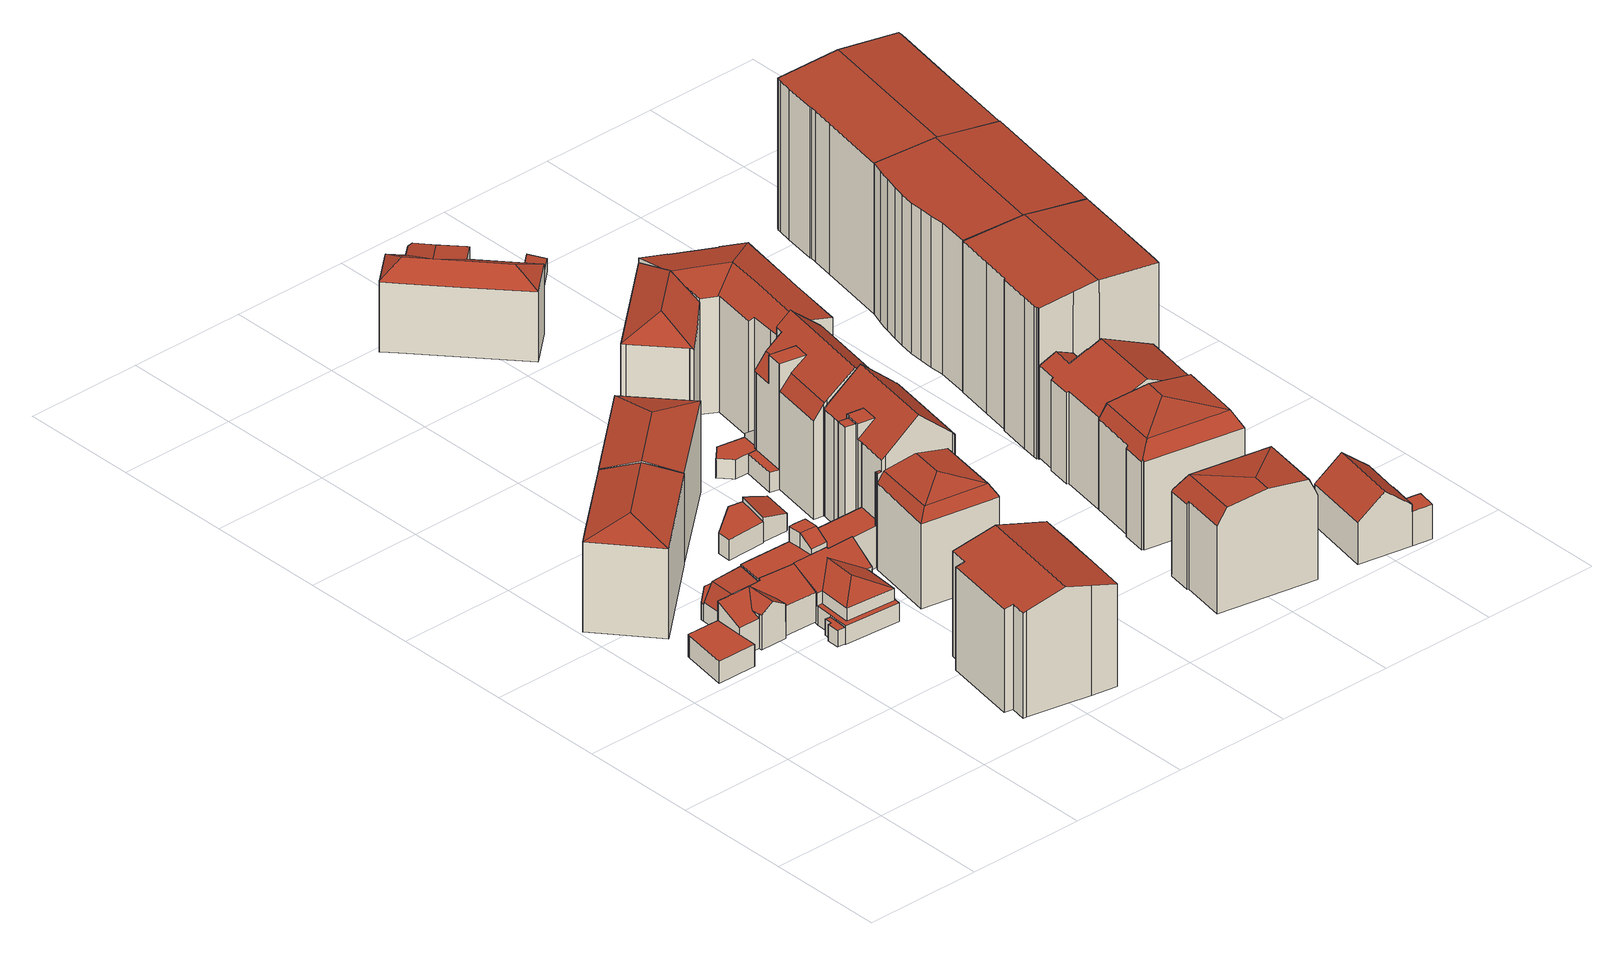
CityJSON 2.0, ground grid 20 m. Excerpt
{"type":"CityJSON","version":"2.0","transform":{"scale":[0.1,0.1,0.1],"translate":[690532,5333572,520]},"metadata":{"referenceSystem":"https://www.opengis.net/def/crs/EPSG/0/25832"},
"CityObjects":{
"building1":{"type":"Building","attributes":{"Gemeindeschluessel":"09162000","HoeheDach":"525.095","HoeheGrund":"521.320","Methode":"1000","NiedrigsteTraufeDesGebaeudes":"525.095","Geometrietyp2DReferenz":"3000","function":"31001_9998","roofType":"1000","measuredHeight":3.77},"geometry":[{"type":"MultiSurface","lod":"2","boundaries":[[[0,1,2,3,4,5,6,7]],[[8,9,10,11,12,13,14,15]],[[1,10,9,2]],[[3,2,9,8,15,4]],[[6,13,12,7]],[[4,15,14,5]],[[1,0,7,12,11,10]],[[5,14,13,6]]],"semantics":{"surfaces":[{"type":"GroundSurface"},{"type":"RoofSurface"},{"type":"WallSurface"}],"values":[0,1,2,2,2,2,2,2]}}]},
"building2":{"type":"Building","attributes":{"Gemeindeschluessel":"09162000","HoeheDach":"538.437","HoeheGrund":"521.340","Methode":"1000","NiedrigsteTraufeDesGebaeudes":"536.805","Geometrietyp2DReferenz":"3000","function":"31001_1000","roofType":"3200","measuredHeight":17.1,"storeysAboveGround":4},"geometry":[{"type":"MultiSurface","lod":"2","boundaries":[[[16,17,18,19,20,21,22,23]],[[24,25,23,22,26,27]],[[28,29,30,27,26,22,21,20,19]],[[29,28,19,18,31,32]],[[31,18,17,16,33,32]],[[30,29,32,34,24,27]],[[32,33,34]],[[34,33,16,23,25,24]]],"semantics":{"surfaces":[{"type":"WallSurface"},{"type":"GroundSurface"},{"type":"RoofSurface"}],"values":[0,0,1,0,2,0,2,2]}}]},
"building3":{"type":"Building","attributes":{"Gemeindeschluessel":"09162000","HoeheDach":"528.678","HoeheGrund":"521.176","Methode":"2000","NiedrigsteTraufeDesGebaeudes":"526.326","Geometrietyp2DReferenz":"3000","function":"31001_9998","roofType":"3100","measuredHeight":7.5},"geometry":[{"type":"MultiSurface","lod":"2","boundaries":[[[35,36,37]],[[38,39,40,41,42,43]],[[44,45,46,47]],[[48,49,40,39,35,37,50,51]],[[52,53,54,55]],[[56,57,52,55,58,44,47,42,41,59,60,61,62]],[[56,62,50,37,36,63]],[[64,63,36,35,39,65]],[[61,51,50,62]],[[38,43,46,45,66,67,68]],[[56,63,64,57]],[[41,40,49,59]],[[54,53,65,39,38,68,69]],[[67,69,68]],[[47,46,43,42]],[[52,57,64,65,53]],[[48,60,59,49]],[[60,48,51,61]],[[58,55,54,69,67,66]],[[58,66,45,44]]],"semantics":{"surfaces":[{"type":"WallSurface"},{"type":"RoofSurface"},{"type":"GroundSurface"}],"values":[0,0,0,1,0,2,0,1,0,1,0,0,1,0,0,0,0,0,0,0]}}]},
"building4":{"type":"Building","attributes":{"Gemeindeschluessel":"09162000","HoeheDach":"528.091","HoeheGrund":"521.352","Methode":"2000","NiedrigsteTraufeDesGebaeudes":"524.280","Geometrietyp2DReferenz":"3000","function":"31001_1000","roofType":"1000","measuredHeight":6.74},"geometry":[{"type":"MultiSurface","lod":"2","boundaries":[[[70,71,72,73]],[[74,75,76,77]],[[78,79,80,81]],[[82,83,84,85]],[[74,77,82,85,86,70,73,87,78,81]],[[72,71,88,84,83,89]],[[75,90,91,92,76]],[[86,88,71,70]],[[82,77,76,92,89,83]],[[87,93,79,78]],[[80,79,93,94,91,90]],[[73,72,94,93,87]],[[74,81,80,90,75]],[[85,84,88,86]],[[72,89,92,91,94]]],"semantics":{"surfaces":[{"type":"WallSurface"},{"type":"GroundSurface"},{"type":"RoofSurface"}],"values":[0,0,0,0,1,2,2,0,0,0,2,0,0,0,0]}}]},
"building5":{"type":"Building","attributes":{"Gemeindeschluessel":"09162000","HoeheDach":"523.946","HoeheGrund":"521.060","Methode":"1000","NiedrigsteTraufeDesGebaeudes":"523.946","Geometrietyp2DReferenz":"3000","function":"31001_2000","roofType":"1000","measuredHeight":2.89},"geometry":[{"type":"MultiSurface","lod":"2","boundaries":[[[95,96,97,98]],[[99,100,101,102]],[[103,104,105,106]],[[102,101,104,103]],[[107,108,109,110,96,95]],[[106,108,107,95,98,99,102,103]],[[106,105,109,108]],[[110,109,105,104,101,100,97,96]],[[100,99,98,97]]],"semantics":{"surfaces":[{"type":"WallSurface"},{"type":"GroundSurface"},{"type":"RoofSurface"}],"values":[0,0,0,0,0,1,0,2,0]}}]},
"building6":{"type":"Building","attributes":{"Gemeindeschluessel":"09162000","HoeheDach":"541.299","HoeheGrund":"521.230","Methode":"1000","NiedrigsteTraufeDesGebaeudes":"538.885","Geometrietyp2DReferenz":"3000","function":"31001_1000","roofType":"3100","measuredHeight":20.07,"storeysAboveGround":5},"geometry":[{"type":"MultiSurface","lod":"2","boundaries":[[[111,112,113,114]],[[115,116,117,118]],[[119,120,121,122,123,124]],[[125,126,112,111]],[[127,128,129,130]],[[131,132,133,134]],[[135,130,129,136,137,138]],[[121,120,139,140]],[[138,137,116,115]],[[140,139,126,125]],[[141,142,132,131]],[[129,128,113,112,126,139,120,119,136]],[[117,116,137,136,119,124,133,132,142]],[[140,125,111,114,127,130,135,138,115,118,141,131,134,123,122,121]],[[114,113,128,127]],[[118,117,142,141]],[[134,133,124,123]]],"semantics":{"surfaces":[{"type":"WallSurface"},{"type":"RoofSurface"},{"type":"GroundSurface"}],"values":[0,0,0,0,0,0,0,0,0,0,0,1,1,2,0,0,0]}}]},
"building7":{"type":"Building","attributes":{"Gemeindeschluessel":"09162000","HoeheDach":"528.728","HoeheGrund":"521.047","Methode":"2000","NiedrigsteTraufeDesGebaeudes":"524.240","Geometrietyp2DReferenz":"3000","function":"31001_9998","roofType":"3100","measuredHeight":7.68},"geometry":[{"type":"MultiSurface","lod":"2","boundaries":[[[143,144,145,146]],[[147,148,144,143]],[[149,150,151]],[[152,151,153,154]],[[155,156,157,158]],[[159,160,157,156,161,162,163,153,164,165]],[[166,167,168,169]],[[154,153,163,170]],[[171,159,165,172]],[[173,149,151,152]],[[172,165,149,173]],[[174,146,145,170,163,162]],[[150,149,165,164]],[[167,166,175,160,159,171]],[[176,177,148,147]],[[174,162,161,178]],[[150,164,153,151]],[[169,168,179,180]],[[161,156,155,178]],[[171,172,173,152,154,170,145,144,148,177,179,168,167]],[[180,179,177,176]],[[166,169,180,176,147,143,146,174,178,155,158,175]],[[157,160,175,158]]],"semantics":{"surfaces":[{"type":"WallSurface"},{"type":"RoofSurface"},{"type":"GroundSurface"}],"values":[0,0,1,0,0,1,0,0,0,0,0,0,1,0,0,0,1,0,0,1,0,2,0]}}]},
"building8":{"type":"Building","attributes":{"Gemeindeschluessel":"09162000","HoeheDach":"538.617","HoeheGrund":"521.260","Methode":"1000","NiedrigsteTraufeDesGebaeudes":"536.884","Geometrietyp2DReferenz":"3000","function":"31001_9998","roofType":"3200","measuredHeight":17.36,"storeysAboveGround":4},"geometry":[{"type":"MultiSurface","lod":"2","boundaries":[[[181,182,183,184,185,22]],[[19,186,187,22,185,184,188,189]],[[189,190,191,19]],[[192,183,193]],[[192,190,189,188,184,183]],[[191,190,192,193,194]],[[195,194,193,183,182,181]],[[187,186,19,191,194,195,181,22]]],"semantics":{"surfaces":[{"type":"WallSurface"},{"type":"GroundSurface"},{"type":"RoofSurface"}],"values":[0,1,0,2,0,2,2,0]}}]},
"building9":{"type":"Building","attributes":{"Gemeindeschluessel":"09162000","HoeheDach":"524.770","HoeheGrund":"521.200","Methode":"1000","NiedrigsteTraufeDesGebaeudes":"524.770","Geometrietyp2DReferenz":"3000","function":"31001_2000","roofType":"1000","measuredHeight":3.57},"geometry":[{"type":"MultiSurface","lod":"2","boundaries":[[[196,197,198,199]],[[200,201,197,196]],[[202,200,196,199,203]],[[202,204,201,200]],[[205,198,197,201,204]],[[199,198,205,203]],[[203,205,204,202]]],"semantics":{"surfaces":[{"type":"WallSurface"},{"type":"GroundSurface"},{"type":"RoofSurface"}],"values":[0,0,1,0,2,0,0]}}]},
"building10":{"type":"Building","attributes":{"Gemeindeschluessel":"09162000","HoeheDach":"545.120","HoeheGrund":"521.158","Methode":"2000","NiedrigsteTraufeDesGebaeudes":"528.400","Geometrietyp2DReferenz":"3000","function":"31001_1000","roofType":"3100","measuredHeight":23.96,"storeysAboveGround":7},"geometry":[{"type":"MultiSurface","lod":"2","boundaries":[[[206,207,208,209]],[[210,211,212,213]],[[214,215,216]],[[217,218,219,220]],[[221,222,223,224]],[[225,226,227]],[[228,229,230,231]],[[232,233,61,234]],[[235,236,237,238]],[[239,227,226,211,240]],[[225,216,215,241,242,212,211,226]],[[243,244,245,246]],[[231,230,247,248]],[[249,242,241,250]],[[61,233,251,60]],[[252,253,254,255]],[[256,257,258,259,247,230,229]],[[238,237,260,261]],[[262,263,264,248,247,259,265]],[[266,267,268,269,270,271]],[[272,273,274,275]],[[224,223,276,277]],[[261,260,278,279]],[[280,281,222,221]],[[282,283,284,285,245]],[[246,245,285,286]],[[287,282,288,289]],[[209,208,290,291]],[[292,250,241,215,214,293]],[[294,295,296,297,298]],[[59,299,273,272]],[[300,258,257,301]],[[294,298,227,239]],[[228,271,270,302,256,229]],[[292,293,236,235]],[[289,288,244,243]],[[302,270,269,281,278,260,237,236,293,214,216,225,227,298]],[[268,290,208,207,303,219,218,276,223,222,281,269]],[[296,283,282,287]],[[265,259,258,300]],[[252,240,211,210,253]],[[304,284,283,296,295]],[[277,276,218,217]],[[275,274,286,305]],[[291,290,268,267]],[[306,303,207,206]],[[60,251,299,59]],[[232,262,265,300,301,297,296,287,289,243,246,286,274,273,299,251,233]],[[302,298,297,301,257,256]],[[280,279,278,281]],[[305,286,285,284,304]],[[210,213,254,253]],[[263,262,232,234]],[[220,219,303,306]],[[288,282,245,244]],[[228,231,248,264,263,234,61,60,59,272,275,305,304,295,294,239,240,252,255,249,250,292,235,238,261,279,280,221,224,277,217,220,306,206,209,291,267,266,271]],[[249,255,254,213,212,242]]],"semantics":{"surfaces":[{"type":"WallSurface"},{"type":"RoofSurface"},{"type":"GroundSurface"}],"values":[0,0,0,0,0,0,0,0,0,0,1,0,0,0,0,0,1,0,0,0,0,0,0,0,1,0,0,0,0,0,0,0,0,0,0,0,1,1,0,0,0,0,0,0,0,0,0,1,0,0,0,1,0,0,1,2,0]}}]},
"building11":{"type":"Building","attributes":{"Gemeindeschluessel":"09162000","HoeheDach":"525.555","HoeheGrund":"521.300","Methode":"2000","NiedrigsteTraufeDesGebaeudes":"524.249","Geometrietyp2DReferenz":"3000","function":"31001_2000","roofType":"2100","measuredHeight":4.25},"geometry":[{"type":"MultiSurface","lod":"2","boundaries":[[[307,308,309,310,311,312]],[[313,314,315,308,307,312,316,317]],[[317,316,312,311,318,319]],[[320,321,309,308,315,314]],[[322,320,314,313,317,319]],[[321,320,322,319,318,311,310,309]]],"semantics":{"surfaces":[{"type":"WallSurface"},{"type":"RoofSurface"},{"type":"GroundSurface"}],"values":[0,1,0,0,0,2]}}]},
"building12":{"type":"Building","attributes":{"Gemeindeschluessel":"09162000","HoeheDach":"538.750","HoeheGrund":"521.050","Methode":"2000","NiedrigsteTraufeDesGebaeudes":"535.595","Geometrietyp2DReferenz":"3000","function":"31001_9998","roofType":"3200","measuredHeight":17.7,"storeysAboveGround":4},"geometry":[{"type":"MultiSurface","lod":"2","boundaries":[[[323,324,325,326,327]],[[328,324,323,329,330]],[[331,332,333,334,335,336,337]],[[332,338,339,340,333]],[[341,334,333,340,330]],[[323,327,336,335,329]],[[334,341,329,335]],[[328,342,325,324]],[[339,328,330,340]],[[329,341,330]],[[339,338,342,328]],[[325,342,338,332,331,337,326]],[[337,336,327,326]]],"semantics":{"surfaces":[{"type":"WallSurface"},{"type":"RoofSurface"},{"type":"GroundSurface"}],"values":[0,1,0,0,1,1,1,0,1,1,0,2,0]}}]},
"building13":{"type":"Building","attributes":{"Gemeindeschluessel":"09162000","HoeheDach":"527.500","HoeheGrund":"521.250","Methode":"2000","NiedrigsteTraufeDesGebaeudes":"524.460","Geometrietyp2DReferenz":"3000","function":"31001_2000","roofType":"1000","measuredHeight":6.25},"geometry":[{"type":"MultiSurface","lod":"2","boundaries":[[[343,344,345,346,347]],[[348,349,350,351]],[[352,353,354,355]],[[356,357,358,359,360,361]],[[362,344,343,363]],[[364,363,343,347,365,353,352]],[[365,347,346,366]],[[355,354,358,357]],[[366,346,345,367,368,351,350]],[[369,361,360,370,371,372]],[[362,363,364,352,355,357,356,361,369,372,348,351,368,367]],[[372,371,349,348]],[[370,360,359,358,354,353,365,366,350,349,371]],[[367,345,344,362]]],"semantics":{"surfaces":[{"type":"RoofSurface"},{"type":"WallSurface"},{"type":"GroundSurface"}],"values":[0,1,1,1,1,1,1,1,1,1,2,1,0,1]}}]},
"building14":{"type":"Building","attributes":{"Gemeindeschluessel":"09162000","HoeheDach":"542.676","HoeheGrund":"521.220","Methode":"1000","NiedrigsteTraufeDesGebaeudes":"540.165","Geometrietyp2DReferenz":"3000","function":"31001_9998","roofType":"3200","measuredHeight":21.46,"storeysAboveGround":4},"geometry":[{"type":"MultiSurface","lod":"2","boundaries":[[[373,374,375,376]],[[377,378,379,380,381,382]],[[375,383,384,385,386,376]],[[378,387,388,389,390,379]],[[374,391,392,381,380,393,383,375]],[[373,394,391,374]],[[379,390,389,395,393,380]],[[385,384,396,397]],[[397,398,388,387,378,377,382,399,394,373,376,386,385]],[[381,392,399,382]],[[393,395,396,384,383]],[[389,388,398,397,396,395]],[[399,392,391,394]]],"semantics":{"surfaces":[{"type":"WallSurface"},{"type":"RoofSurface"},{"type":"GroundSurface"}],"values":[0,0,0,0,1,0,1,0,2,0,1,0,0]}}]},
"building15":{"type":"Building","attributes":{"Gemeindeschluessel":"09162000","HoeheDach":"544.800","HoeheGrund":"521.135","Methode":"2000","NiedrigsteTraufeDesGebaeudes":"524.520","Geometrietyp2DReferenz":"3000","function":"31001_9998","roofType":"3100","measuredHeight":23.66,"storeysAboveGround":5},"geometry":[{"type":"MultiSurface","lod":"2","boundaries":[[[358,400,401,354]],[[402,403,404,405]],[[406,407,408,409,410,411,412,413,414,415,416]],[[417,418,419,420]],[[421,420,419,422,423]],[[402,424,408,407,403]],[[425,412,411,426]],[[411,410,427,428,426]],[[429,417,420,421,430,431,432,433,434,435,436,437,438,424,402,405,439]],[[358,435,434,400]],[[431,430,416,415,440]],[[438,409,408,424]],[[431,440,441,432]],[[442,443,429,439]],[[413,444,445,414]],[[433,432,441,445,444]],[[436,428,427,437]],[[429,443,418,417]],[[438,437,427,410,409]],[[434,433,444,446,401,400]],[[436,435,358,354,428]],[[440,415,414,445,441]],[[430,421,423,406,416]],[[439,405,404,447,442]],[[447,404,403,407,406,423,422]],[[401,446,425,426,428,354]],[[442,447,422,419,418,443]],[[413,412,425,446,444]]],"semantics":{"surfaces":[{"type":"RoofSurface"},{"type":"WallSurface"},{"type":"GroundSurface"}],"values":[0,1,0,1,1,1,1,0,2,1,1,1,1,1,1,1,1,1,1,1,1,0,1,1,0,1,0,0]}}]},
"building16":{"type":"Building","attributes":{"Gemeindeschluessel":"09162000","HoeheDach":"535.340","HoeheGrund":"521.220","Methode":"2000","NiedrigsteTraufeDesGebaeudes":"528.696","Geometrietyp2DReferenz":"3000","function":"31001_9998","roofType":"3200","measuredHeight":14.12,"storeysAboveGround":3},"geometry":[{"type":"MultiSurface","lod":"2","boundaries":[[[448,449,450,451]],[[452,449,453,454]],[[455,456,457,458,459,460,461,462]],[[463,464,465,466,467,468]],[[454,453,469,470,466,465]],[[471,472,473,474]],[[472,450,449]],[[475,476,477,478,479,473,480]],[[481,482,471,474]],[[474,473,479,481]],[[461,483,484,485,486,462]],[[487,488,463,468,489,490,485,484]],[[491,492,493,482,481,479,478]],[[473,472,449,452,480]],[[494,487,484,483]],[[472,471,482,493,495,451,450]],[[460,459,458,476,475,480,494,483,461]],[[496,477,476,458]],[[480,452,454,465,464,463]],[[457,497,496,458]],[[480,463,488,487,494]],[[469,453,449,448]],[[492,491,498,497,457,456,455,462,486,485,490,489,468,467,466,470,469,448,451,495,493]],[[477,496,497,498,491,478]]],"semantics":{"surfaces":[{"type":"WallSurface"},{"type":"RoofSurface"},{"type":"GroundSurface"}],"values":[0,1,0,0,0,0,1,1,1,0,0,0,0,1,1,0,1,1,1,0,1,0,2,0]}}]},
"building17":{"type":"Building","attributes":{"Gemeindeschluessel":"09162000","HoeheDach":"539.940","HoeheGrund":"521.265","Methode":"2000","NiedrigsteTraufeDesGebaeudes":"535.904","Geometrietyp2DReferenz":"3000","function":"31001_2000","roofType":"3200","measuredHeight":18.68,"storeysAboveGround":5},"geometry":[{"type":"MultiSurface","lod":"2","boundaries":[[[499,500,501,502,503]],[[504,503,502,505,506]],[[507,508,509,510,505,501]],[[499,511,512,513,514,515,516,517,500]],[[513,518,519,514]],[[506,505,520,521]],[[512,522,518,513]],[[507,501,500,517]],[[499,503,504,511]],[[523,519,518,522,524,510,509]],[[512,511,504,506,521,524,522]],[[502,501,505]],[[523,515,514,519]],[[520,505,510]],[[516,508,507,517]],[[521,520,510,524]],[[516,515,523,509,508]]],"semantics":{"surfaces":[{"type":"WallSurface"},{"type":"RoofSurface"},{"type":"GroundSurface"}],"values":[0,1,1,2,0,1,0,0,0,1,0,1,0,1,0,1,0]}}]},
"building18":{"type":"Building","attributes":{"Gemeindeschluessel":"09162000","HoeheDach":"542.350","HoeheGrund":"521.210","Methode":"2000","NiedrigsteTraufeDesGebaeudes":"541.065","Geometrietyp2DReferenz":"3000","function":"31001_9998","roofType":"3100","measuredHeight":21.14,"storeysAboveGround":4},"geometry":[{"type":"MultiSurface","lod":"2","boundaries":[[[525,526,527,362]],[[528,529,530,385,397]],[[367,531,532,533]],[[362,527,531,367]],[[388,534,528,397]],[[535,536,537,538]],[[539,540,541,542,543,544]],[[545,546,547,548,549,550]],[[551,542,541,552,534,388]],[[553,550,549,548,554,555,556]],[[557,536,535,558,559,560]],[[561,554,548,537,536,557,560,562,530,529]],[[563,564,553,556,526,525]],[[385,530,562,565]],[[545,550,553,564]],[[532,531,527,526,556,555,554,552,541,540,539]],[[546,545,564,563,525,362,367,533,544,543,542,551,388,397,385,565,559,558,535,538,547]],[[565,562,560,559]],[[533,532,539,544]],[[552,554,561,529,528,534]],[[538,537,548,547]]],"semantics":{"surfaces":[{"type":"WallSurface"},{"type":"RoofSurface"},{"type":"GroundSurface"}],"values":[0,0,0,0,0,0,0,0,0,1,0,1,0,0,0,1,2,0,0,1,0]}}]},
"building19":{"type":"Building","attributes":{"Gemeindeschluessel":"09162000","HoeheDach":"539.858","HoeheGrund":"521.250","Methode":"2000","NiedrigsteTraufeDesGebaeudes":"536.252","Geometrietyp2DReferenz":"3000","function":"31001_9998","roofType":"3200","measuredHeight":18.61,"storeysAboveGround":4},"geometry":[{"type":"MultiSurface","lod":"2","boundaries":[[[566,567,568,569]],[[570,571,572]],[[571,573,574,572]],[[570,575,573,571]],[[566,576,577,574,573,575,567]],[[578,579,580,581,582]],[[583,568,567,575,570]],[[584,585,586,587]],[[588,589,579,578,584,587,576,566,569]],[[590,589,588,583]],[[585,584,578,582]],[[583,570,572,581,580,590]],[[583,588,569,568]],[[589,590,580,579]],[[587,586,577,576]],[[585,582,581,572,574,577,586]]],"semantics":{"surfaces":[{"type":"WallSurface"},{"type":"RoofSurface"},{"type":"GroundSurface"}],"values":[0,1,1,1,0,0,1,0,2,0,0,1,0,0,0,1]}}]},
"building20":{"type":"Building","attributes":{"Gemeindeschluessel":"09162000","HoeheDach":"524.086","HoeheGrund":"521.300","Methode":"1000","NiedrigsteTraufeDesGebaeudes":"523.461","Geometrietyp2DReferenz":"3000","function":"51009_1610","roofType":"2100","measuredHeight":2.79},"geometry":[{"type":"MultiSurface","lod":"2","boundaries":[[[591,592,593,594]],[[595,593,592,596]],[[597,595,596,598]],[[594,593,595,597]],[[598,591,594,597]],[[598,596,592,591]]],"semantics":{"surfaces":[{"type":"WallSurface"},{"type":"RoofSurface"},{"type":"GroundSurface"}],"values":[0,1,0,0,2,0]}}]},
"building21":{"type":"Building","attributes":{"Gemeindeschluessel":"09162000","HoeheDach":"540.810","HoeheGrund":"521.216","Methode":"2000","NiedrigsteTraufeDesGebaeudes":"536.831","Geometrietyp2DReferenz":"3000","function":"31001_9998","roofType":"3100","measuredHeight":19.59,"storeysAboveGround":4},"geometry":[{"type":"MultiSurface","lod":"2","boundaries":[[[599,600,601,566]],[[602,603,604,605]],[[606,607,608]],[[605,604,609,610]],[[608,611,612,606]],[[601,600,613,614,615,616]],[[617,618,619,620]],[[621,622,611,608,607,623]],[[576,624,603,602]],[[625,621,623,615,614]],[[576,602,605,610,626,619,618,622,621,625,627,599,566]],[[627,613,600,599]],[[626,628,620,619]],[[610,609,628,626]],[[622,618,617,612,611]],[[576,566,601,616,624]],[[625,614,613,627]],[[617,620,628,609,604,603,624,616,615,623,607,606,612]]],"semantics":{"surfaces":[{"type":"WallSurface"},{"type":"RoofSurface"},{"type":"GroundSurface"}],"values":[0,0,0,0,1,1,0,0,0,0,2,0,0,0,0,0,0,1]}}]},
"building22":{"type":"Building","attributes":{"Gemeindeschluessel":"09162000","HoeheDach":"532.428","HoeheGrund":"521.441","Methode":"2000","NiedrigsteTraufeDesGebaeudes":"524.770","Geometrietyp2DReferenz":"3000","function":"31001_1000","roofType":"3100","measuredHeight":10.99,"storeysAboveGround":3},"geometry":[{"type":"MultiSurface","lod":"2","boundaries":[[[629,630,631,632,633]],[[634,635,636,629,633,637]],[[638,639,640,641]],[[642,643,630,629,636]],[[644,645,635,634,646,647]],[[648,649,640,639,650]],[[631,630,643,651]],[[634,637,650,639,638,646]],[[652,644,647,641,640,649]],[[653,654,637,633,632]],[[652,655,654,653,651,643,642,645,644]],[[653,632,631,651]],[[652,649,648,655]],[[641,647,646,638]],[[654,655,648,650,637]],[[636,635,645,642]]],"semantics":{"surfaces":[{"type":"RoofSurface"},{"type":"WallSurface"},{"type":"GroundSurface"}],"values":[0,0,1,1,1,0,1,1,1,1,2,1,1,0,1,1]}}]},
"building23":{"type":"Building","attributes":{"Gemeindeschluessel":"09162000","HoeheDach":"525.240","HoeheGrund":"521.235","Methode":"2000","NiedrigsteTraufeDesGebaeudes":"525.240","Geometrietyp2DReferenz":"3000","function":"31001_2000","roofType":"1000","measuredHeight":4},"geometry":[{"type":"MultiSurface","lod":"2","boundaries":[[[566,656,657,599]],[[569,658,656,566]],[[659,660,661,662]],[[662,661,663,664]],[[663,661,660,665,657,656,658]],[[627,665,660,659]],[[664,663,658,569]],[[599,657,665,627]],[[569,566,599,627,659,662,664]]],"semantics":{"surfaces":[{"type":"WallSurface"},{"type":"RoofSurface"},{"type":"GroundSurface"}],"values":[0,0,0,0,1,0,0,0,2]}}]},
"building24":{"type":"Building","attributes":{"Gemeindeschluessel":"09162000","HoeheDach":"547.838","HoeheGrund":"520.783","Methode":"2000","NiedrigsteTraufeDesGebaeudes":"546.785","Geometrietyp2DReferenz":"3000","function":"31001_1000","roofType":"3100","measuredHeight":27.05,"storeysAboveGround":5},"geometry":[{"type":"MultiSurface","lod":"2","boundaries":[[[666,667,668,669,670]],[[671,672,673,674]],[[675,676,677,672,671]],[[678,679,680,681]],[[666,682,683,684,680,679,685,686,687,677,676,667]],[[688,689,690,691]],[[692,693,689,688]],[[694,695,693,692]],[[696,690,689,693,695,673,672,677,687]],[[697,682,666,670]],[[675,671,674,694,692,688,691,698,699,700,678,681,701,702,697,670,669,668]],[[698,696,687,686,699]],[[702,683,682,697]],[[674,673,695,694]],[[699,686,685,700]],[[681,680,684,701]],[[701,684,683,702]],[[668,667,676,675]],[[691,690,696,698]],[[700,685,679,678]]],"semantics":{"surfaces":[{"type":"WallSurface"},{"type":"RoofSurface"},{"type":"GroundSurface"}],"values":[0,0,0,0,1,0,0,0,1,0,2,0,0,0,0,0,0,0,0,0]}}]},
"building25":{"type":"Building","attributes":{"Gemeindeschluessel":"09162000","HoeheDach":"547.831","HoeheGrund":"520.870","Methode":"2000","NiedrigsteTraufeDesGebaeudes":"546.839","Geometrietyp2DReferenz":"3000","function":"31001_1000","roofType":"3100","measuredHeight":26.96,"storeysAboveGround":5},"geometry":[{"type":"MultiSurface","lod":"2","boundaries":[[[703,704,705,706]],[[707,708,709,710]],[[711,712,713,714]],[[715,716,712,711,717,718]],[[719,720,721,722]],[[709,723,724,725,726,710]],[[727,728,719,722,729,730]],[[721,720,731,732,714,713]],[[725,724,704,703]],[[733,734,715,718]],[[706,705,734,733]],[[730,729,708,707]],[[731,720,719,728]],[[728,727,730,707,710,726,725,703,706,733,718,717,711,714,732,731]],[[722,721,713,712,716,715,734,705,704,724,723,709,708,729]]],"semantics":{"surfaces":[{"type":"WallSurface"},{"type":"RoofSurface"},{"type":"GroundSurface"}],"values":[0,0,0,0,1,0,0,0,0,0,0,0,0,2,1]}}]},
"building26":{"type":"Building","attributes":{"Gemeindeschluessel":"09162000","HoeheDach":"547.808","HoeheGrund":"520.940","Methode":"1000","NiedrigsteTraufeDesGebaeudes":"546.830","Geometrietyp2DReferenz":"3000","function":"31001_1000","roofType":"3100","measuredHeight":26.87,"storeysAboveGround":5},"geometry":[{"type":"MultiSurface","lod":"2","boundaries":[[[735,736,737,738,739,740]],[[741,742,743,744]],[[745,746,747,748]],[[749,750,751,752]],[[753,735,740,754,755,756,757,747,746,758,759,760]],[[737,736,742,741]],[[761,762,731,763,764,753,760,714]],[[765,755,754,766]],[[744,743,750,749]],[[767,756,755,765]],[[748,747,757,768]],[[768,757,756,767]],[[766,754,740,739]],[[714,760,759,769]],[[764,763,770,751,750,743,742,736,735,753]],[[741,744,749,752,771,731,762,761,714,769,772,745,748,768,767,765,766,739,738,737]],[[731,771,752,751,770,763]],[[769,759,758,772]],[[772,758,746,745]]],"semantics":{"surfaces":[{"type":"WallSurface"},{"type":"RoofSurface"},{"type":"GroundSurface"}],"values":[0,0,0,0,1,0,0,0,0,0,0,0,0,0,1,2,0,0,0]}}]}
},
"vertices":[
[125,447,13],[125,441,13],[124,408,13],[118,408,13],[56,409,13],[70,487,13],[71,492,13],[127,490,13],[118,408,51],[124,408,51],[125,441,51],[125,447,51],[127,490,51],[71,492,51],[70,487,51],[56,409,51],
[188,722,184],[197,713,181],[231,677,168],[231,677,13],[197,713,13],[188,722,13],[146,767,13],[146,767,168],[1,641,168],[26,663,168],[26,663,13],[1,641,13],[229,675,13],[81,545,13],[2,641,13],[229,675,168],[81,545,168],[88,634,184],[2,641,168],
[209,455,70],[209,439,70],[209,439,63],[186,489,85],[187,489,85],[208,489,85],[208,489,12],[156,489,12],[156,489,85],[127,490,12],[127,490,85],[146,489,85],[146,489,12],[267,488,86],[209,492,87],[269,437,63],[273,488,86],[162,435,12],[162,435,71],[162,440,71],[162,440,12],[208,439,12],[208,434,12],[125,441,12],[209,492,12],[267,488,12],[273,488,12],[269,437,12],[208,439,71],[208,434,71],[185,435,85],[125,441,63],[162,440,63],[162,456,70],[162,440,70],
[222,577,14],[222,577,43],[215,540,43],[215,540,14],[156,489,14],[156,489,68],[146,489,47],[146,489,14],[209,492,14],[209,492,80],[208,489,80],[208,489,14],[148,545,14],[148,545,43],[149,550,43],[149,550,14],[181,579,14],[217,540,14],[181,579,43],[148,543,43],[161,489,77],[163,542,77],[148,543,47],[217,540,81],[215,540,81],
[249,368,11],[249,368,39],[250,389,39],[250,389,11],[256,389,11],[256,389,39],[257,403,39],[257,403,11],[266,402,11],[266,402,39],[265,388,39],[265,388,11],[254,368,11],[263,367,11],[263,367,39],[254,368,39],
[496,123,12],[496,123,189],[492,100,189],[492,100,12],[320,48,12],[320,48,193],[325,75,193],[325,75,12],[426,224,213],[512,209,189],[512,209,12],[426,224,12],[355,238,12],[355,238,193],[500,144,12],[500,144,189],[477,19,12],[477,19,189],[434,27,201],[434,27,12],[334,208,12],[334,208,189],[349,205,193],[349,205,12],[391,35,12],[391,35,213],[326,47,195],[326,47,12],[511,206,189],[511,206,12],[310,78,12],[310,78,189],
[266,402,10],[266,402,42],[268,430,42],[268,430,10],[265,388,10],[265,388,42],[360,369,63],[320,416,81],[273,375,63],[273,375,42],[278,433,63],[278,433,42],[336,487,10],[336,487,87],[336,484,86],[336,484,10],[374,432,63],[383,484,86],[273,488,87],[269,437,65],[268,433,63],[324,473,81],[365,432,63],[371,419,10],[371,419,42],[361,359,42],[361,359,10],[268,433,42],[374,432,42],[365,432,42],[360,369,42],[269,437,10],[383,484,10],[263,367,10],[263,367,42],[273,488,10],[263,366,42],[263,366,10],
[146,767,169],[147,768,169],[293,895,169],[293,895,13],[147,768,13],[189,722,13],[176,735,13],[375,802,13],[375,801,13],[375,801,169],[231,677,169],[375,802,169],[287,808,186],[189,722,186],[176,735,181],
[343,706,12],[343,706,48],[367,702,48],[367,702,12],[286,664,12],[286,664,48],[285,640,12],[353,642,12],[285,640,48],[353,642,48],
[561,460,12],[561,460,195],[560,460,196],[560,460,12],[450,551,218],[450,551,221],[453,569,221],[453,569,218],[455,576,195],[455,576,221],[483,571,221],[590,616,12],[590,616,195],[589,611,195],[589,611,12],[582,617,12],[582,617,202],[588,616,196],[588,616,12],[478,540,221],[449,545,221],[449,545,195],[429,482,12],[429,482,175],[430,483,175],[430,483,12],[336,487,84],[273,488,84],[336,487,12],[461,610,12],[461,610,195],[466,634,195],[466,634,12],[449,545,12],[450,551,12],[455,575,221],[454,569,221],[308,490,84],[308,490,94],[309,514,110],[309,514,84],[430,484,175],[430,484,12],[454,569,12],[455,575,12],[267,488,84],[432,555,12],[432,555,218],[436,573,218],[436,573,12],[437,481,175],[438,486,175],[430,487,175],[429,484,175],[466,637,195],[466,637,12],[336,484,84],[336,484,12],[383,484,12],[429,484,84],[499,470,12],[555,460,12],[555,460,201],[499,470,251],[443,479,201],[443,479,12],[217,540,12],[217,540,84],[232,540,84],[232,540,12],[589,616,196],[589,616,12],[471,636,200],[471,636,12],[528,626,12],[528,626,251],[339,513,110],[339,537,110],[320,538,110],[309,538,110],[309,538,84],[339,513,84],[338,489,94],[338,489,84],[559,459,196],[559,459,12],[456,580,12],[456,580,195],[447,535,12],[339,537,12],[339,537,84],[447,535,84],[447,535,195],[209,492,84],[430,487,84],[438,486,84],[437,481,195],[585,588,195],[320,538,12],[309,538,12],[585,588,12],
[377,700,53],[408,694,43],[408,694,13],[377,700,13],[367,702,13],[367,702,56],[398,642,43],[399,642,42],[402,660,43],[366,700,56],[353,642,56],[366,700,13],[353,642,13],[399,642,13],[402,660,13],[398,642,13],
[538,341,158],[538,340,156],[538,340,10],[559,459,10],[559,459,157],[407,363,156],[528,353,177],[421,371,177],[499,470,10],[443,479,10],[443,479,178],[494,471,188],[547,461,177],[555,460,165],[555,460,10],[429,482,10],[429,482,159],[440,480,177],[484,415,188],[407,363,10],
[524,791,74],[527,806,63],[529,822,51],[486,829,51],[481,798,75],[419,816,12],[419,816,45],[439,837,45],[439,837,12],[477,798,12],[477,798,45],[476,793,45],[476,793,12],[453,793,12],[460,793,12],[460,793,45],[453,793,45],[436,793,45],[436,793,12],[527,806,12],[524,791,12],[481,798,12],[481,798,45],[486,829,45],[529,822,12],[486,829,12],[433,797,12],[433,797,45],[417,815,45],[417,815,12],
[360,945,12],[360,945,203],[355,950,203],[355,950,12],[424,872,12],[425,870,12],[425,870,202],[424,872,203],[421,875,203],[421,875,12],[356,951,203],[519,1093,203],[519,1093,12],[356,951,12],[465,908,12],[512,954,12],[512,954,205],[465,908,203],[360,946,203],[422,875,203],[433,950,227],[360,946,12],[514,1020,227],[514,1023,226],[514,1023,12],[514,1020,12],[422,875,12],
[450,735,45],[465,732,45],[554,801,11],[554,801,245],[569,799,232],[569,799,11],[519,628,248],[551,802,248],[527,806,228],[524,791,228],[497,795,205],[490,756,205],[516,752,227],[511,723,227],[485,728,205],[468,637,205],[471,636,208],[588,616,11],[588,616,179],[582,617,187],[582,617,11],[528,626,11],[568,619,205],[528,626,240],[527,806,11],[470,760,227],[470,760,178],[477,798,178],[476,793,178],[589,616,11],[471,636,11],[466,637,11],[449,640,11],[466,732,11],[450,735,11],[460,793,11],[476,793,11],[477,798,11],[524,791,11],[621,789,11],[466,637,203],[449,640,180],[621,789,179],[589,616,179],[466,732,227],[466,732,179],[465,732,227],[600,793,205],
[435,1368,12],[435,1368,134],[437,1370,132],[437,1370,12],[385,1380,153],[383,1427,134],[381,1427,135],[299,1365,12],[358,1297,12],[432,1213,12],[432,1213,132],[358,1297,132],[299,1365,132],[280,1386,132],[280,1386,12],[355,1412,133],[356,1413,133],[374,1428,133],[374,1428,12],[356,1413,12],[355,1412,12],[383,1427,12],[381,1427,12],[439,1367,87],[439,1367,132],[415,1346,132],[415,1346,87],[387,1321,153],[436,1265,153],[487,1261,133],[478,1272,133],[479,1273,132],[357,1355,153],[479,1273,87],[503,1294,87],[281,1387,132],[335,1434,132],[335,1434,12],[281,1387,12],[336,1434,133],[354,1413,133],[354,1413,12],[336,1434,12],[478,1272,12],[479,1273,12],[503,1294,12],[327,1390,153],[439,1367,12],[488,1261,132],[488,1261,12],[487,1261,12],
[880,35,13],[901,152,13],[901,152,159],[898,134,159],[880,35,159],[879,33,159],[883,137,190],[865,36,190],[733,182,159],[732,180,163],[731,180,163],[746,162,190],[879,33,13],[711,63,13],[725,140,13],[722,140,13],[729,181,13],[732,180,13],[733,182,13],[725,140,163],[722,140,159],[802,81,199],[796,48,199],[711,63,164],[729,181,159],[728,60,190],
[554,801,12],[554,801,221],[527,806,214],[514,1023,223],[514,1023,224],[519,1093,211],[529,822,214],[534,861,214],[534,861,12],[512,954,211],[624,1036,12],[624,1036,211],[625,1037,211],[625,1037,12],[524,862,211],[537,939,211],[537,940,211],[537,940,12],[537,939,12],[524,862,12],[621,789,12],[638,886,12],[663,1017,12],[663,1017,211],[638,886,211],[621,789,211],[535,941,12],[535,941,211],[569,799,223],[599,979,224],[587,913,224],[566,799,224],[559,1070,211],[559,1070,12],[556,1072,12],[556,1072,211],[547,1006,224],[556,1073,211],[566,799,12],[569,799,12],[556,1073,12],
[938,353,12],[938,353,163],[937,350,163],[937,350,12],[904,248,190],[847,331,199],[765,273,190],[854,368,199],[784,381,190],[924,355,190],[770,383,12],[770,383,168],[744,262,12],[747,262,12],[747,262,166],[746,262,166],[744,262,163],[915,229,163],[752,304,12],[752,304,163],[755,304,167],[755,304,12],[915,229,12],[747,260,12],[747,260,163],
[581,1402,13],[581,1402,41],[601,1380,35],[601,1380,13],[546,1331,35],[526,1354,41],[546,1331,13],[526,1354,13],
[938,355,12],[938,355,168],[938,353,168],[784,463,12],[784,463,170],[781,464,168],[781,464,12],[821,502,183],[851,497,197],[851,497,169],[788,505,168],[788,505,12],[858,535,169],[828,538,183],[947,404,168],[960,476,168],[874,492,208],[852,368,208],[799,542,170],[799,542,12],[792,507,12],[792,507,170],[851,496,12],[858,535,12],[851,496,197],[770,383,170],[960,476,12],[792,505,12],[947,404,12],[792,505,170],
[1015,132,124],[970,140,86],[948,23,86],[948,22,86],[993,14,124],[1048,58,86],[1047,58,86],[1060,123,86],[1038,6,86],[1044,39,48],[1044,39,74],[1078,33,74],[1078,33,48],[1060,123,14],[970,140,14],[1082,52,14],[1047,58,14],[1048,58,48],[1082,52,48],[1072,0,74],[1078,32,74],[1038,6,74],[948,23,14],[1078,32,14],[948,22,14],[1038,6,14],[1072,0,14],
[938,353,52],[938,355,52],[937,350,52],[1016,393,12],[1016,393,52],[1007,341,52],[1007,341,12],[1006,338,52],[1006,338,12],[947,404,52],
[815,633,268],[824,683,268],[824,683,8],[817,645,8],[815,633,8],[1044,710,8],[1044,710,268],[1032,644,268],[1032,644,8],[836,748,8],[836,748,268],[939,729,278],[799,546,8],[799,546,268],[797,546,268],[797,546,8],[813,633,268],[802,578,268],[798,552,268],[799,542,268],[858,535,274],[902,530,278],[1010,527,8],[1010,527,268],[1008,517,268],[1008,517,8],[1015,552,8],[1015,552,268],[1025,607,8],[1025,607,268],[903,529,278],[813,633,8],[903,529,8],[858,535,8],[799,542,8],[798,552,8],[802,578,8],
[849,872,9],[849,872,268],[853,896,268],[853,896,9],[845,802,9],[845,802,269],[845,825,269],[845,825,9],[871,963,9],[871,963,269],[879,985,269],[879,985,9],[864,941,269],[867,950,269],[867,950,9],[864,941,9],[1043,710,269],[1087,945,269],[980,965,278],[937,729,278],[846,837,269],[847,849,269],[847,849,9],[846,837,9],[937,729,9],[1043,710,9],[836,748,269],[836,748,9],[1087,945,9],[980,965,9],[858,918,9],[858,918,268],
[1031,1231,278],[1137,1217,268],[1137,1217,9],[1031,1231,9],[927,1245,9],[927,1245,268],[1136,1210,9],[1136,1210,268],[1131,1184,268],[1131,1184,9],[910,1155,9],[910,1155,268],[909,1156,268],[909,1156,9],[1116,1105,9],[1116,1105,268],[1109,1066,268],[1109,1066,9],[982,965,278],[927,1242,268],[925,1242,268],[924,1237,268],[919,1212,268],[908,1143,268],[901,1105,268],[879,985,268],[982,965,9],[1022,957,9],[1087,945,268],[1022,957,274],[925,1242,9],[927,1242,9],[924,1237,9],[919,1212,9],[901,1105,9],[1087,949,268],[1087,949,9],[908,1143,9]
]}
